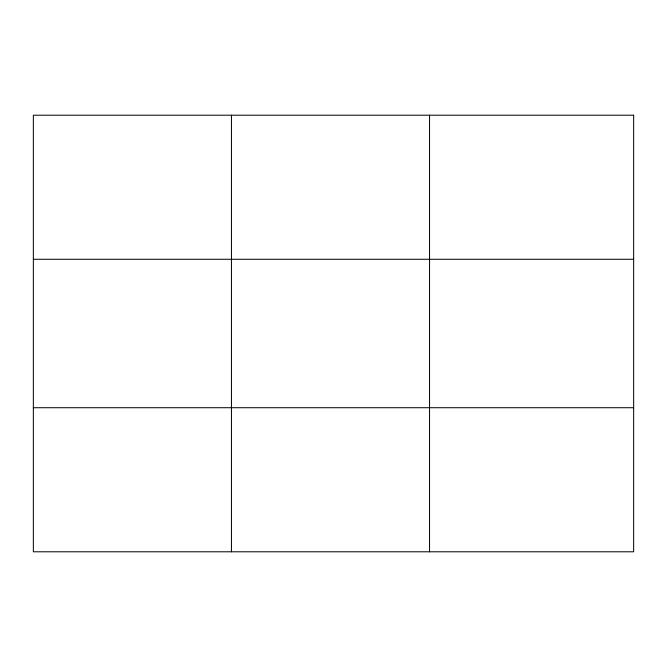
<?xml version="1.0" encoding="UTF-8"?>
<svg xmlns="http://www.w3.org/2000/svg" width="667" height="667" viewBox="0 0 667 667"><rect width="100%" height="100%" fill="white"/><g stroke="black" fill="none" stroke-linecap="round" stroke-linejoin="round"><path stroke-width="1" d="M231.449 551.792L231.449 115.208M429.548 551.792L429.548 115.208M33.35 259.28L633.65 259.28M33.35 407.72L633.65 407.72M633.65 115.208L633.65 551.792L33.35 551.792L33.35 115.208L633.65 115.208"/></g></svg>
